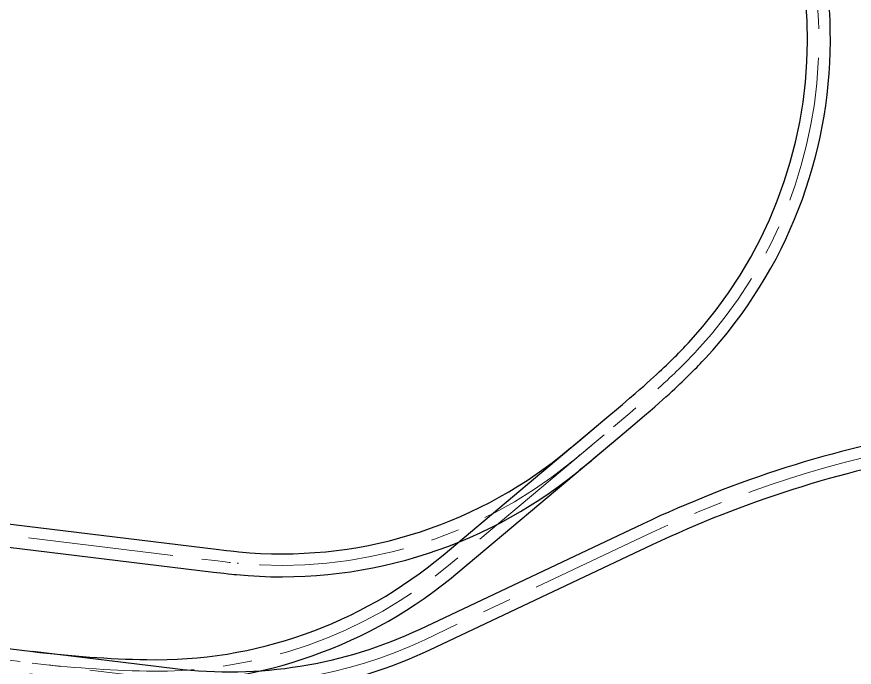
# Model space of a CAD drawing. Header units: metres. Extents: x 2498305 to 2504975, y 1114161 to 1117767.
# Drawn here: x 2504896.66 to 2504933.23, y 1116408.9 to 1116437.29 of the extents above; entities that cross this region are included whole.
import ezdxf

# ---------------------------------------------------------------- set-up
doc = ezdxf.new("R2010")
doc.units = ezdxf.units.M
doc.linetypes.add('AXESX2', pattern=[101.6, 63.5, -12.7, 12.7, -12.7])
doc.layers.add('AXES', color=7, linetype='AXESX2', lineweight=9)
doc.layers.add('RAILS', color=5, linetype='Continuous', true_color=0x0000ff)

msp = doc.modelspace()

# ---------------------------------------------------------------- linework, layer by layer
at = {"layer": 'AXES', "ltscale": 0.1, "flags": 128}
for points in [[(2504800.575, 1116403.385), (2504802.55, 1116403.229, 0.013106), (2504805.167, 1116403.09, 0.168351), (2504817.653, 1116407.045), (2504817.734, 1116407.106), (2504817.818, 1116407.169), (2504817.905, 1116407.236), (2504817.996, 1116407.306), (2504818.09, 1116407.379), (2504818.189, 1116407.457), (2504818.293, 1116407.54), (2504818.403, 1116407.629), (2504818.521, 1116407.725), (2504818.649, 1116407.83), (2504818.789, 1116407.946), (2504818.948, 1116408.08), (2504819.136, 1116408.239), (2504819.38, 1116408.448), (2504819.965, 1116408.955), (2504819.965, 1116408.955), (2504821.258, 1116410.078, -0.018634), (2504824.159, 1116412.415, -0.179901), (2504837.538, 1116416.332), (2504837.641, 1116416.324), (2504837.749, 1116416.316), (2504837.864, 1116416.306), (2504837.988, 1116416.295), (2504838.122, 1116416.282), (2504838.271, 1116416.268), (2504838.439, 1116416.25), (2504838.639, 1116416.228), (2504838.899, 1116416.199), (2504839.527, 1116416.123), (2504839.527, 1116416.123), (2504897.294, 1116409.089, 0.025258), (2504902.329, 1116408.733, 0.181592), (2504915.592, 1116413.411), (2504922.662, 1116419.346), (2504923.427, 1116419.991), (2504923.742, 1116420.259), (2504923.983, 1116420.467), (2504924.185, 1116420.642), (2504924.363, 1116420.798), (2504924.522, 1116420.94), (2504924.669, 1116421.071), (2504924.804, 1116421.194), (2504924.931, 1116421.309), (2504925.05, 1116421.419), (2504925.163, 1116421.525), (2504925.27, 1116421.626), (2504925.372, 1116421.723), (2504925.471, 1116421.818), (2504925.565, 1116421.909), (2504925.655, 1116421.998), (2504925.743, 1116422.085), (2504925.827, 1116422.169), (2504925.909, 1116422.252), (2504925.988, 1116422.333), (2504926.065, 1116422.412), (2504926.14, 1116422.49), (2504926.212, 1116422.567), (2504926.283, 1116422.642), (2504926.352, 1116422.716), (2504926.352, 1116422.716, 0.389058), (2504926.496, 1116449.748, 0.38522), (2504895.786, 1116452.788), (2504864.741, 1116429.83), (2504863.935, 1116429.237), (2504863.601, 1116428.993), (2504863.343, 1116428.808), (2504863.125, 1116428.652), (2504862.932, 1116428.516), (2504862.757, 1116428.394), (2504862.595, 1116428.282), (2504862.444, 1116428.179), (2504862.302, 1116428.083), (2504862.167, 1116427.993), (2504862.038, 1116427.908), (2504861.915, 1116427.827), (2504861.796, 1116427.75), (2504861.682, 1116427.677), (2504861.571, 1116427.607), (2504861.463, 1116427.539), (2504861.358, 1116427.475), (2504861.256, 1116427.412), (2504861.157, 1116427.352), (2504861.06, 1116427.294), (2504860.965, 1116427.238), (2504860.872, 1116427.183), (2504860.78, 1116427.13), (2504860.691, 1116427.079), (2504860.603, 1116427.029), (2504860.603, 1116427.029, -0.132311), (2504850.52, 1116424.469), (2504850.495, 1116424.47), (2504850.393, 1116424.472), (2504850.29, 1116424.474), (2504850.184, 1116424.477), (2504850.076, 1116424.481), (2504849.965, 1116424.485), (2504849.851, 1116424.49), (2504849.734, 1116424.495), (2504849.614, 1116424.502), (2504849.491, 1116424.509), (2504849.363, 1116424.517), (2504849.232, 1116424.526), (2504849.095, 1116424.536), (2504848.954, 1116424.547), (2504848.806, 1116424.56), (2504848.651, 1116424.573), (2504848.489, 1116424.588), (2504848.317, 1116424.605), (2504848.135, 1116424.624), (2504847.939, 1116424.646), (2504847.726, 1116424.67), (2504847.49, 1116424.698), (2504847.223, 1116424.731), (2504846.906, 1116424.772), (2504846.493, 1116424.827), (2504845.498, 1116424.966), (2504845.498, 1116424.966), (2504844.503, 1116425.106), (2504844.09, 1116425.161), (2504843.773, 1116425.202), (2504843.506, 1116425.235), (2504843.271, 1116425.263), (2504843.058, 1116425.287), (2504842.861, 1116425.308), (2504842.679, 1116425.327), (2504842.507, 1116425.344), (2504842.345, 1116425.359), (2504842.19, 1116425.373), (2504842.043, 1116425.385), (2504841.901, 1116425.397), (2504841.764, 1116425.407), (2504841.633, 1116425.416), (2504841.505, 1116425.424), (2504841.382, 1116425.431), (2504841.262, 1116425.437), (2504841.145, 1116425.443), (2504841.032, 1116425.448), (2504840.921, 1116425.452), (2504840.812, 1116425.456), (2504840.706, 1116425.459), (2504840.603, 1116425.461), (2504840.501, 1116425.463), (2504840.476, 1116425.463), (2504840.476, 1116425.463, 0.119095), (2504831.314, 1116423.389), (2504831.307, 1116423.386), (2504831.217, 1116423.341), (2504831.126, 1116423.295), (2504831.035, 1116423.248), (2504830.943, 1116423.201), (2504830.851, 1116423.152), (2504830.758, 1116423.103), (2504830.664, 1116423.053), (2504830.57, 1116423.002), (2504830.475, 1116422.949), (2504830.379, 1116422.896), (2504830.282, 1116422.842), (2504830.185, 1116422.786), (2504830.087, 1116422.73), (2504829.988, 1116422.672), (2504829.888, 1116422.613), (2504829.787, 1116422.553), (2504829.686, 1116422.492), (2504829.583, 1116422.429), (2504829.479, 1116422.365), (2504829.375, 1116422.3), (2504829.269, 1116422.233), (2504829.162, 1116422.165), (2504829.054, 1116422.096), (2504828.945, 1116422.024), (2504828.834, 1116421.951), (2504828.722, 1116421.877), (2504828.608, 1116421.8), (2504828.493, 1116421.722), (2504828.377, 1116421.642), (2504828.258, 1116421.56), (2504828.138, 1116421.475), (2504828.016, 1116421.389), (2504827.892, 1116421.3), (2504827.766, 1116421.208), (2504827.638, 1116421.114), (2504827.507, 1116421.017), (2504827.373, 1116420.917), (2504827.237, 1116420.814), (2504827.097, 1116420.707), (2504826.954, 1116420.597), (2504826.808, 1116420.482), (2504826.657, 1116420.363), (2504826.502, 1116420.24), (2504826.341, 1116420.111), (2504826.176, 1116419.976), (2504826.003, 1116419.834), (2504825.824, 1116419.686), (2504825.636, 1116419.528), (2504825.438, 1116419.36), (2504825.228, 1116419.181), (2504825.004, 1116418.987), (2504824.761, 1116418.775), (2504824.494, 1116418.539), (2504824.191, 1116418.27), (2504823.834, 1116417.949), (2504823.371, 1116417.528), (2504822.259, 1116416.505), (2504822.259, 1116416.505), (2504821.146, 1116415.482), (2504820.683, 1116415.061), (2504820.326, 1116414.74), (2504820.024, 1116414.471), (2504819.756, 1116414.235), (2504819.513, 1116414.023), (2504819.289, 1116413.829), (2504819.079, 1116413.649), (2504818.881, 1116413.482), (2504818.693, 1116413.324), (2504818.514, 1116413.176), (2504818.342, 1116413.034), (2504818.176, 1116412.899), (2504818.016, 1116412.77), (2504817.86, 1116412.647), (2504817.71, 1116412.528), (2504817.563, 1116412.413), (2504817.42, 1116412.303), (2504817.281, 1116412.196), (2504817.144, 1116412.093), (2504817.011, 1116411.993), (2504816.88, 1116411.896), (2504816.751, 1116411.802), (2504816.625, 1116411.71), (2504816.501, 1116411.621), (2504816.379, 1116411.535), (2504816.259, 1116411.45), (2504816.141, 1116411.368), (2504816.024, 1116411.288), (2504815.909, 1116411.21), (2504815.796, 1116411.133), (2504815.684, 1116411.059), (2504815.573, 1116410.986), (2504815.463, 1116410.914), (2504815.355, 1116410.845), (2504815.248, 1116410.777), (2504815.143, 1116410.71), (2504815.038, 1116410.645), (2504814.934, 1116410.581), (2504814.832, 1116410.518), (2504814.73, 1116410.457), (2504814.629, 1116410.397), (2504814.529, 1116410.338), (2504814.43, 1116410.28), (2504814.332, 1116410.224), (2504814.235, 1116410.168), (2504814.138, 1116410.114), (2504814.043, 1116410.061), (2504813.948, 1116410.008), (2504813.853, 1116409.957), (2504813.76, 1116409.907), (2504813.667, 1116409.857), (2504813.574, 1116409.809), (2504813.482, 1116409.762), (2504813.391, 1116409.715), (2504813.301, 1116409.669), (2504813.211, 1116409.624), (2504813.204, 1116409.621), (2504813.204, 1116409.621, -0.126468), (2504803.46, 1116407.564, -0.025258), (2504798.434, 1116408.037), (2504797.939, 1116408.109)], [(2504974.723, 1116425.407), (2504936.862, 1116418.726, 0.066775), (2504924.192, 1116414.695), (2504914.472, 1116410.102, -0.141574), (2504903.511, 1116408.332), (2504897.294, 1116409.089)], [(2504820.03, 1116409.011), (2504824.551, 1116412.939), (2504825.62, 1116413.865), (2504826.065, 1116414.246), (2504826.408, 1116414.536), (2504826.698, 1116414.78), (2504826.955, 1116414.993), (2504827.188, 1116415.184), (2504827.404, 1116415.36), (2504827.605, 1116415.522), (2504827.795, 1116415.673), (2504827.975, 1116415.815), (2504828.147, 1116415.949), (2504828.312, 1116416.077), (2504828.471, 1116416.198), (2504828.624, 1116416.314), (2504828.773, 1116416.426), (2504828.917, 1116416.533), (2504829.058, 1116416.636), (2504829.194, 1116416.735), (2504829.328, 1116416.831), (2504829.458, 1116416.924), (2504829.586, 1116417.014), (2504829.711, 1116417.101), (2504829.834, 1116417.185), (2504829.955, 1116417.267), (2504830.073, 1116417.347), (2504830.19, 1116417.425), (2504830.304, 1116417.5), (2504830.417, 1116417.574), (2504830.529, 1116417.646), (2504830.639, 1116417.716), (2504830.747, 1116417.784), (2504830.854, 1116417.851), (2504830.959, 1116417.916), (2504831.064, 1116417.98), (2504831.167, 1116418.042), (2504831.269, 1116418.103), (2504831.369, 1116418.162), (2504831.469, 1116418.22), (2504831.568, 1116418.277), (2504831.666, 1116418.333), (2504831.762, 1116418.387), (2504831.858, 1116418.441), (2504831.953, 1116418.493), (2504832.048, 1116418.544), (2504832.141, 1116418.594), (2504832.234, 1116418.644), (2504832.325, 1116418.692), (2504832.417, 1116418.739), (2504832.507, 1116418.785), (2504832.597, 1116418.83), (2504832.597, 1116418.83, -0.084328), (2504839.002, 1116420.791), (2504839.102, 1116420.804), (2504839.202, 1116420.816), (2504839.304, 1116420.828), (2504839.407, 1116420.84), (2504839.512, 1116420.851), (2504839.617, 1116420.862), (2504839.724, 1116420.872), (2504839.832, 1116420.882), (2504839.941, 1116420.891), (2504840.052, 1116420.9), (2504840.164, 1116420.909), (2504840.278, 1116420.917), (2504840.393, 1116420.925), (2504840.51, 1116420.932), (2504840.628, 1116420.938), (2504840.748, 1116420.945), (2504840.87, 1116420.95), (2504840.994, 1116420.955), (2504841.12, 1116420.96), (2504841.248, 1116420.964), (2504841.378, 1116420.967), (2504841.511, 1116420.97), (2504841.646, 1116420.972), (2504841.783, 1116420.974), (2504841.923, 1116420.975), (2504842.066, 1116420.975), (2504842.212, 1116420.975), (2504842.361, 1116420.973), (2504842.513, 1116420.971), (2504842.67, 1116420.968), (2504842.83, 1116420.964), (2504842.994, 1116420.96), (2504843.163, 1116420.954), (2504843.337, 1116420.947), (2504843.516, 1116420.939), (2504843.702, 1116420.93), (2504843.894, 1116420.92), (2504844.094, 1116420.908), (2504844.302, 1116420.895), (2504844.52, 1116420.88), (2504844.749, 1116420.863), (2504844.99, 1116420.844), (2504845.248, 1116420.823), (2504845.524, 1116420.798), (2504845.825, 1116420.77), (2504846.157, 1116420.737), (2504846.534, 1116420.698), (2504846.981, 1116420.649), (2504847.563, 1116420.582), (2504848.967, 1116420.414), (2504848.967, 1116420.414), (2504905.312, 1116413.553), (2504905.756, 1116413.499), (2504905.94, 1116413.478), (2504906.082, 1116413.463), (2504906.201, 1116413.45), (2504906.306, 1116413.44), (2504906.306, 1116413.44, 0.196414), (2504920.796, 1116417.791, 0.004692), (2504921.52, 1116418.388), (2504922.662, 1116419.346)]]:
    msp.add_lwpolyline(points, format="xyb", dxfattribs=at)
at = {"layer": 'RAILS', "flags": 128}
for points in [[(2504902.319, 1116408.233, 0.181592), (2504915.914, 1116413.028), (2504922.984, 1116418.964), (2504923.75, 1116419.609), (2504924.068, 1116419.88), (2504924.31, 1116420.089), (2504924.515, 1116420.266), (2504924.694, 1116420.423), (2504924.855, 1116420.567), (2504925.003, 1116420.699), (2504925.141, 1116420.824), (2504925.269, 1116420.941), (2504925.39, 1116421.053), (2504925.505, 1116421.16), (2504925.614, 1116421.263), (2504925.718, 1116421.362), (2504925.818, 1116421.458), (2504925.914, 1116421.552), (2504926.006, 1116421.642), (2504926.096, 1116421.731), (2504926.182, 1116421.817), (2504926.265, 1116421.901), (2504926.346, 1116421.984), (2504926.425, 1116422.065), (2504926.501, 1116422.145), (2504926.576, 1116422.223), (2504926.648, 1116422.3), (2504926.718, 1116422.375, 0.389067), (2504926.867, 1116450.084, 0.38522)], [(2504839.587, 1116416.62), (2504897.354, 1116409.585, 0.025258), (2504902.339, 1116409.232, 0.181592), (2504915.271, 1116413.794), (2504922.341, 1116419.729), (2504923.104, 1116420.372), (2504923.417, 1116420.639), (2504923.656, 1116420.845), (2504923.856, 1116421.019), (2504924.032, 1116421.173), (2504924.19, 1116421.313), (2504924.334, 1116421.442), (2504924.467, 1116421.563), (2504924.592, 1116421.677), (2504924.71, 1116421.786), (2504924.821, 1116421.889), (2504924.926, 1116421.989), (2504925.027, 1116422.085), (2504925.123, 1116422.177), (2504925.215, 1116422.267), (2504925.304, 1116422.354), (2504925.39, 1116422.439), (2504925.473, 1116422.522), (2504925.553, 1116422.603), (2504925.63, 1116422.682), (2504925.705, 1116422.759), (2504925.778, 1116422.835), (2504925.849, 1116422.91), (2504925.918, 1116422.983), (2504925.986, 1116423.056, 0.389049), (2504926.126, 1116449.412, 0.38522)], [(2504974.636, 1116425.9), (2504936.775, 1116419.218, 0.066775), (2504923.978, 1116415.147), (2504914.259, 1116410.554, -0.141574), (2504903.571, 1116408.828), (2504897.354, 1116409.585)], [(2504974.81, 1116424.915), (2504936.949, 1116418.233, 0.066775), (2504924.406, 1116414.242), (2504914.686, 1116409.65, -0.141574), (2504903.45, 1116407.836), (2504897.233, 1116408.593)], [(2504849.027, 1116420.91), (2504905.372, 1116414.049), (2504905.814, 1116413.996), (2504905.996, 1116413.975), (2504906.135, 1116413.96), (2504906.251, 1116413.948), (2504906.354, 1116413.938, 0.196406), (2504920.482, 1116418.18, 0.004692), (2504921.199, 1116418.771), (2504922.341, 1116419.729)], [(2504848.907, 1116419.917), (2504905.252, 1116413.056), (2504905.698, 1116413.003), (2504905.885, 1116412.981), (2504906.029, 1116412.966), (2504906.15, 1116412.953), (2504906.257, 1116412.942, 0.196422), (2504921.11, 1116417.402, 0.004692), (2504921.842, 1116418.005), (2504922.984, 1116418.963)]]:
    msp.add_lwpolyline(points, format="xyb", dxfattribs=at)

doc.saveas('drawing.dxf')
